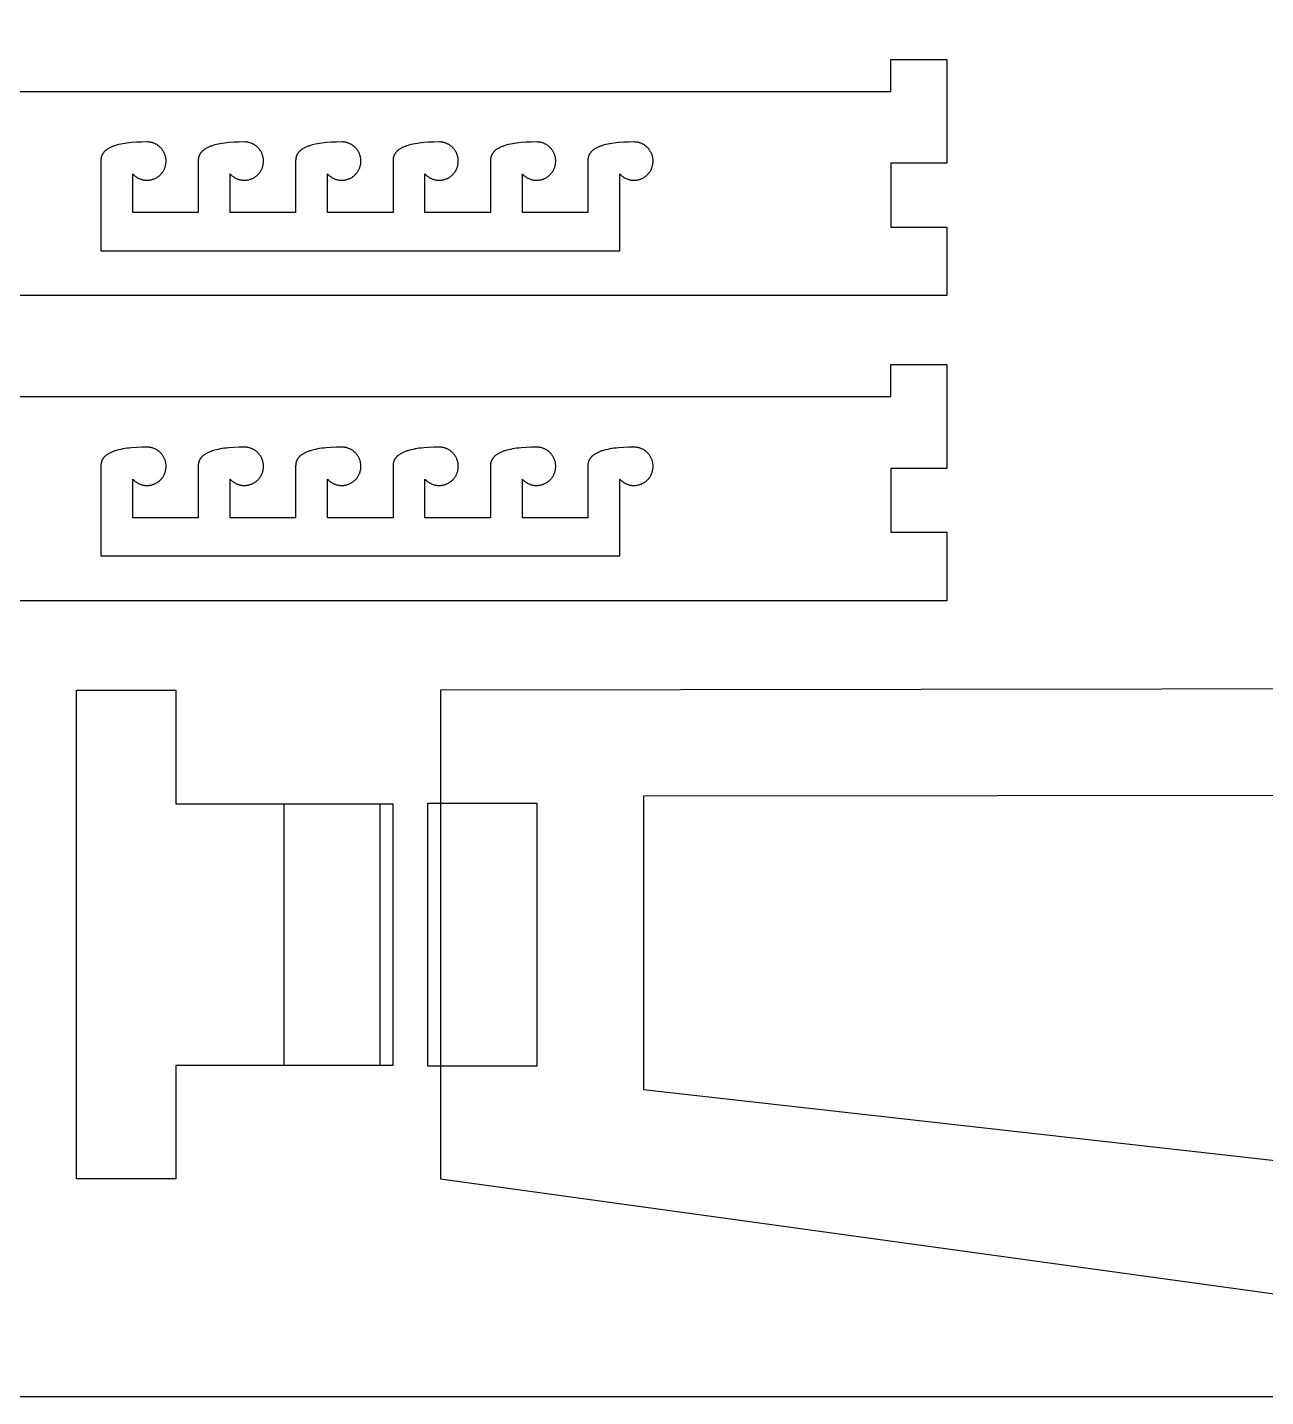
# Model space of a CAD drawing. Header units: millimetres. Extents: x 0 to 1560, y 0 to 1215.
# Drawn here: x 783.9 to 1172, y 0 to 429 of the extents above; entities that cross this region are included whole.
import ezdxf

# ---------------------------------------------------------------- set-up
doc = ezdxf.new("R2010")
doc.units = ezdxf.units.MM
doc.header["$MEASUREMENT"] = 0
for name, color, linetype, true_color in [('Bck', 18, 'Continuous', 0x000000), ('interiores', 3, 'Continuous', 0x0fff00), ('Rebaje 8mm', 1, 'Continuous', 0xff0000)]:
    doc.layers.add(name, color=color, linetype=linetype, true_color=true_color)

msp = doc.modelspace()

# ---------------------------------------------------------------- linework, layer by layer
at = {"layer": 'Bck'}
for points in [[(0, 0), (1404.761, 0), (1404.761, 1126.957), (0, 1126.957), (0, 0)], [(1072.002, 418.941), (1072.002, 386.441), (1054.502, 386.441), (1054.502, 366.441), (1072.002, 366.441), (1072.002, 344.941), (348.002, 344.941), (348.002, 366.441), (365.502, 366.441), (365.502, 386.441), (348.002, 386.441), (348.002, 418.941), (365.502, 418.941), (365.502, 408.941), (1054.502, 408.941), (1054.502, 418.941), (1072.002, 418.941)], [(1072.002, 323.314), (1072.002, 290.814), (1054.502, 290.814), (1054.502, 270.814), (1072.002, 270.814), (1072.002, 249.314), (348.002, 249.314), (348.002, 270.814), (365.502, 270.814), (365.502, 290.814), (348.002, 290.814), (348.002, 323.314), (365.502, 323.314), (365.502, 313.314), (1054.502, 313.314), (1054.502, 323.314), (1072.002, 323.314)], [(894.393, 103.763), (830.393, 103.763), (830.393, 68.222), (799.258, 68.222), (799.258, 221.303), (830.393, 221.303), (830.393, 185.763), (894.393, 185.763), (894.393, 103.763)], [(1365.525, 5.908), (1365.258, 221.908), (913.393, 221.303), (913.393, 68.222), (1365.525, 5.908)]]:
    msp.add_lwpolyline(points, dxfattribs=at)
at = {"layer": 'interiores'}
for points in [[(821.48, 393.092), (819.718, 393.069), (818.07, 393.002), (816.535, 392.888), (815.81, 392.815), (815.114, 392.73), (814.446, 392.634), (813.807, 392.526), (813.196, 392.408), (812.613, 392.277), (812.059, 392.136), (811.533, 391.983), (811.281, 391.903), (811.036, 391.819), (810.798, 391.733), (810.567, 391.644), (810.343, 391.552), (810.126, 391.457), (809.917, 391.359), (809.714, 391.259), (809.519, 391.156), (809.331, 391.05), (809.149, 390.941), (808.975, 390.829), (808.808, 390.715), (808.648, 390.597), (808.496, 390.477), (808.422, 390.416), (808.35, 390.354), (808.28, 390.291), (808.211, 390.228), (808.145, 390.164), (808.08, 390.099), (808.017, 390.034), (807.956, 389.968), (807.896, 389.901), (807.838, 389.833), (807.782, 389.765), (807.728, 389.696), (807.676, 389.627), (807.625, 389.556), (807.576, 389.485), (807.529, 389.413), (807.484, 389.341), (807.441, 389.268), (807.399, 389.194), (807.359, 389.119), (807.321, 389.044), (807.284, 388.968), (807.25, 388.891), (807.217, 388.814), (807.186, 388.736), (807.156, 388.657), (807.129, 388.577), (807.103, 388.497), (807.079, 388.416), (807.057, 388.334), (807.036, 388.252), (807.018, 388.169), (807.001, 388.085), (806.986, 388), (806.973, 387.915), (806.961, 387.829), (806.951, 387.743), (806.943, 387.655), (806.937, 387.567), (806.933, 387.479), (806.93, 387.389), (806.929, 387.299)], [(816.929, 383.067), (817.071, 382.915), (817.219, 382.768), (817.372, 382.626), (817.529, 382.49), (817.692, 382.359), (817.858, 382.234), (818.029, 382.115), (818.204, 382.001), (818.383, 381.894), (818.565, 381.793), (818.751, 381.699), (818.94, 381.611), (819.132, 381.529), (819.326, 381.455), (819.523, 381.387), (819.723, 381.326), (819.924, 381.272), (820.127, 381.225), (820.331, 381.185), (820.537, 381.152), (820.744, 381.127), (820.952, 381.108), (821.16, 381.097), (821.368, 381.093), (821.576, 381.096), (821.785, 381.107), (821.992, 381.124), (822.199, 381.149), (822.405, 381.181), (822.61, 381.221), (822.813, 381.267), (823.014, 381.32), (823.214, 381.381), (823.411, 381.448), (823.606, 381.522), (823.798, 381.603), (823.987, 381.69), (824.173, 381.784), (824.356, 381.884), (824.535, 381.991), (824.711, 382.103), (824.882, 382.222), (825.049, 382.347), (825.211, 382.477), (825.369, 382.613), (825.523, 382.754), (825.671, 382.901), (825.814, 383.052), (825.951, 383.209), (826.084, 383.37), (826.21, 383.536), (826.331, 383.706), (826.445, 383.88), (826.554, 384.058), (826.656, 384.239), (826.752, 384.424), (826.841, 384.613), (826.924, 384.804), (827, 384.998), (827.07, 385.194), (827.132, 385.393), (827.188, 385.594), (827.236, 385.797), (827.278, 386.001), (827.312, 386.206), (827.339, 386.413), (827.36, 386.62), (827.372, 386.828), (827.378, 387.037), (827.376, 387.245), (827.367, 387.453), (827.351, 387.661), (827.328, 387.868), (827.297, 388.074), (827.26, 388.279), (827.215, 388.483), (827.163, 388.685), (827.104, 388.885), (827.039, 389.083), (826.966, 389.278), (826.887, 389.471), (826.801, 389.661), (826.709, 389.847), (826.61, 390.031), (826.504, 390.211), (826.393, 390.387), (826.276, 390.559), (826.152, 390.727), (826.023, 390.891), (825.889, 391.05), (825.748, 391.204), (825.603, 391.353), (825.452, 391.497), (825.297, 391.636), (825.137, 391.77), (824.972, 391.897), (824.803, 392.019), (824.63, 392.135), (824.453, 392.245), (824.272, 392.349), (824.088, 392.446), (823.9, 392.537), (823.71, 392.621), (823.516, 392.699), (823.32, 392.77), (823.122, 392.834), (822.922, 392.891), (822.719, 392.941), (822.515, 392.984), (822.31, 393.02), (822.104, 393.049), (821.896, 393.07), (821.689, 393.085), (821.48, 393.092)], [(852.004, 393.092), (850.242, 393.069), (848.594, 393.002), (847.059, 392.888), (846.334, 392.815), (845.638, 392.73), (844.97, 392.634), (844.331, 392.526), (843.72, 392.408), (843.137, 392.277), (842.583, 392.136), (842.057, 391.983), (841.805, 391.903), (841.56, 391.819), (841.322, 391.733), (841.091, 391.644), (840.867, 391.552), (840.65, 391.457), (840.441, 391.359), (840.238, 391.259), (840.043, 391.156), (839.854, 391.05), (839.673, 390.941), (839.499, 390.829), (839.332, 390.715), (839.172, 390.597), (839.02, 390.477), (838.946, 390.416), (838.874, 390.354), (838.804, 390.291), (838.735, 390.228), (838.669, 390.164), (838.604, 390.099), (838.541, 390.034), (838.48, 389.968), (838.42, 389.901), (838.362, 389.833), (838.306, 389.765), (838.252, 389.696), (838.2, 389.627), (838.149, 389.556), (838.1, 389.485), (838.053, 389.413), (838.008, 389.341), (837.964, 389.268), (837.923, 389.194), (837.883, 389.119), (837.844, 389.044), (837.808, 388.968), (837.773, 388.891), (837.741, 388.814), (837.709, 388.736), (837.68, 388.657), (837.653, 388.577), (837.627, 388.497), (837.603, 388.416), (837.581, 388.334), (837.56, 388.252), (837.542, 388.169), (837.525, 388.085), (837.51, 388), (837.496, 387.915), (837.485, 387.829), (837.475, 387.743), (837.467, 387.655), (837.461, 387.567), (837.456, 387.479), (837.454, 387.389), (837.453, 387.299)], [(847.453, 383.067), (847.595, 382.915), (847.743, 382.768), (847.896, 382.626), (848.053, 382.49), (848.215, 382.359), (848.382, 382.234), (848.553, 382.115), (848.728, 382.001), (848.907, 381.894), (849.089, 381.793), (849.275, 381.699), (849.464, 381.611), (849.655, 381.529), (849.85, 381.455), (850.047, 381.387), (850.246, 381.326), (850.448, 381.272), (850.651, 381.225), (850.855, 381.185), (851.061, 381.152), (851.268, 381.127), (851.475, 381.108), (851.684, 381.097), (851.892, 381.093), (852.1, 381.096), (852.308, 381.107), (852.516, 381.124), (852.723, 381.149), (852.929, 381.181), (853.134, 381.221), (853.337, 381.267), (853.538, 381.32), (853.738, 381.381), (853.935, 381.448), (854.13, 381.522), (854.322, 381.603), (854.511, 381.69), (854.697, 381.784), (854.88, 381.884), (855.059, 381.991), (855.234, 382.103), (855.406, 382.222), (855.573, 382.347), (855.735, 382.477), (855.893, 382.613), (856.046, 382.754), (856.195, 382.901), (856.338, 383.052), (856.475, 383.209), (856.607, 383.37), (856.734, 383.536), (856.854, 383.706), (856.969, 383.88), (857.078, 384.058), (857.18, 384.239), (857.276, 384.424), (857.365, 384.613), (857.448, 384.804), (857.524, 384.998), (857.594, 385.194), (857.656, 385.393), (857.712, 385.594), (857.76, 385.797), (857.802, 386.001), (857.836, 386.206), (857.863, 386.413), (857.883, 386.62), (857.896, 386.828), (857.902, 387.037), (857.9, 387.245), (857.891, 387.453), (857.875, 387.661), (857.852, 387.868), (857.821, 388.074), (857.783, 388.279), (857.739, 388.483), (857.687, 388.685), (857.628, 388.885), (857.562, 389.083), (857.49, 389.278), (857.411, 389.471), (857.325, 389.661), (857.232, 389.847), (857.133, 390.031), (857.028, 390.211), (856.917, 390.387), (856.799, 390.559), (856.676, 390.727), (856.547, 390.891), (856.412, 391.05), (856.272, 391.204), (856.127, 391.353), (855.976, 391.497), (855.821, 391.636), (855.661, 391.77), (855.496, 391.897), (855.327, 392.019), (855.154, 392.135), (854.977, 392.245), (854.796, 392.349), (854.612, 392.446), (854.424, 392.537), (854.234, 392.621), (854.04, 392.699), (853.844, 392.77), (853.646, 392.834), (853.445, 392.891), (853.243, 392.941), (853.039, 392.984), (852.834, 393.02), (852.628, 393.049), (852.42, 393.07), (852.212, 393.085), (852.004, 393.092)], [(882.528, 393.092), (880.766, 393.069), (879.117, 393.002), (877.583, 392.888), (876.858, 392.815), (876.162, 392.73), (875.494, 392.634), (874.854, 392.526), (874.243, 392.408), (873.661, 392.277), (873.107, 392.136), (872.581, 391.983), (872.329, 391.903), (872.083, 391.819), (871.845, 391.733), (871.614, 391.644), (871.391, 391.552), (871.174, 391.457), (870.964, 391.359), (870.762, 391.259), (870.566, 391.156), (870.378, 391.05), (870.197, 390.941), (870.023, 390.829), (869.856, 390.715), (869.696, 390.597), (869.543, 390.477), (869.47, 390.416), (869.398, 390.354), (869.328, 390.291), (869.259, 390.228), (869.193, 390.164), (869.128, 390.099), (869.065, 390.034), (869.003, 389.968), (868.944, 389.901), (868.886, 389.833), (868.83, 389.765), (868.776, 389.696), (868.724, 389.627), (868.673, 389.556), (868.624, 389.485), (868.577, 389.413), (868.532, 389.341), (868.488, 389.268), (868.446, 389.194), (868.407, 389.119), (868.368, 389.044), (868.332, 388.968), (868.297, 388.891), (868.264, 388.814), (868.233, 388.736), (868.204, 388.657), (868.176, 388.577), (868.151, 388.497), (868.127, 388.416), (868.105, 388.334), (868.084, 388.252), (868.065, 388.169), (868.049, 388.085), (868.033, 388), (868.02, 387.915), (868.009, 387.829), (867.999, 387.743), (867.991, 387.655), (867.985, 387.567), (867.98, 387.479), (867.978, 387.389), (867.977, 387.299)], [(877.977, 383.067), (878.119, 382.915), (878.267, 382.768), (878.42, 382.626), (878.577, 382.49), (878.739, 382.359), (878.906, 382.234), (879.077, 382.115), (879.252, 382.001), (879.43, 381.894), (879.613, 381.793), (879.799, 381.699), (879.987, 381.611), (880.179, 381.529), (880.374, 381.455), (880.571, 381.387), (880.77, 381.326), (880.971, 381.272), (881.175, 381.225), (881.379, 381.185), (881.585, 381.152), (881.792, 381.127), (881.999, 381.108), (882.207, 381.097), (882.416, 381.093), (882.624, 381.096), (882.832, 381.107), (883.04, 381.124), (883.247, 381.149), (883.453, 381.181), (883.657, 381.221), (883.861, 381.267), (884.062, 381.32), (884.262, 381.381), (884.459, 381.448), (884.654, 381.522), (884.846, 381.603), (885.035, 381.69), (885.221, 381.784), (885.404, 381.884), (885.583, 381.991), (885.758, 382.103), (885.929, 382.222), (886.096, 382.347), (886.259, 382.477), (886.417, 382.613), (886.57, 382.754), (886.718, 382.901), (886.861, 383.052), (886.999, 383.209), (887.131, 383.37), (887.258, 383.536), (887.378, 383.706), (887.493, 383.88), (887.601, 384.058), (887.704, 384.239), (887.8, 384.424), (887.889, 384.613), (887.972, 384.804), (888.048, 384.998), (888.117, 385.194), (888.18, 385.393), (888.236, 385.594), (888.284, 385.797), (888.326, 386.001), (888.36, 386.206), (888.387, 386.413), (888.407, 386.62), (888.42, 386.828), (888.426, 387.037), (888.424, 387.245), (888.415, 387.453), (888.399, 387.661), (888.375, 387.868), (888.345, 388.074), (888.307, 388.279), (888.263, 388.483), (888.211, 388.685), (888.152, 388.885), (888.086, 389.083), (888.014, 389.278), (887.935, 389.471), (887.849, 389.661), (887.756, 389.847), (887.657, 390.031), (887.552, 390.211), (887.441, 390.387), (887.323, 390.559), (887.2, 390.727), (887.071, 390.891), (886.936, 391.05), (886.796, 391.204), (886.651, 391.353), (886.5, 391.497), (886.345, 391.636), (886.185, 391.77), (886.02, 391.897), (885.851, 392.019), (885.678, 392.135), (885.501, 392.245), (885.32, 392.349), (885.136, 392.446), (884.948, 392.537), (884.757, 392.621), (884.564, 392.699), (884.368, 392.77), (884.17, 392.834), (883.969, 392.891), (883.767, 392.941), (883.563, 392.984), (883.358, 393.02), (883.151, 393.049), (882.944, 393.07), (882.736, 393.085), (882.528, 393.092)], [(913.052, 393.092), (911.29, 393.069), (909.641, 393.002), (908.107, 392.888), (907.382, 392.815), (906.686, 392.73), (906.018, 392.634), (905.378, 392.526), (904.767, 392.408), (904.185, 392.277), (903.63, 392.136), (903.105, 391.983), (902.852, 391.903), (902.607, 391.819), (902.369, 391.733), (902.138, 391.644), (901.914, 391.552), (901.698, 391.457), (901.488, 391.359), (901.286, 391.259), (901.09, 391.156), (900.902, 391.05), (900.721, 390.941), (900.547, 390.829), (900.38, 390.715), (900.22, 390.597), (900.067, 390.477), (899.993, 390.416), (899.922, 390.354), (899.851, 390.291), (899.783, 390.228), (899.716, 390.164), (899.652, 390.099), (899.588, 390.034), (899.527, 389.968), (899.468, 389.901), (899.41, 389.833), (899.354, 389.765), (899.3, 389.696), (899.247, 389.627), (899.197, 389.556), (899.148, 389.485), (899.101, 389.413), (899.056, 389.341), (899.012, 389.268), (898.97, 389.194), (898.93, 389.119), (898.892, 389.044), (898.856, 388.968), (898.821, 388.891), (898.788, 388.814), (898.757, 388.736), (898.728, 388.657), (898.7, 388.577), (898.675, 388.497), (898.651, 388.416), (898.628, 388.334), (898.608, 388.252), (898.589, 388.169), (898.572, 388.085), (898.557, 388), (898.544, 387.915), (898.532, 387.829), (898.523, 387.743), (898.515, 387.655), (898.508, 387.567), (898.504, 387.479), (898.501, 387.389), (898.5, 387.299)], [(908.5, 383.067), (908.643, 382.915), (908.791, 382.768), (908.943, 382.626), (909.101, 382.49), (909.263, 382.359), (909.43, 382.234), (909.601, 382.115), (909.775, 382.001), (909.954, 381.894), (910.137, 381.793), (910.322, 381.699), (910.511, 381.611), (910.703, 381.529), (910.898, 381.455), (911.095, 381.387), (911.294, 381.326), (911.495, 381.272), (911.698, 381.225), (911.903, 381.185), (912.109, 381.152), (912.316, 381.127), (912.523, 381.108), (912.731, 381.097), (912.94, 381.093), (913.148, 381.096), (913.356, 381.107), (913.564, 381.124), (913.771, 381.149), (913.977, 381.181), (914.181, 381.221), (914.384, 381.267), (914.586, 381.32), (914.785, 381.381), (914.983, 381.448), (915.178, 381.522), (915.37, 381.603), (915.559, 381.69), (915.745, 381.784), (915.928, 381.884), (916.107, 381.991), (916.282, 382.103), (916.453, 382.222), (916.62, 382.347), (916.783, 382.477), (916.941, 382.613), (917.094, 382.754), (917.242, 382.901), (917.385, 383.052), (917.523, 383.209), (917.655, 383.37), (917.781, 383.536), (917.902, 383.706), (918.017, 383.88), (918.125, 384.058), (918.228, 384.239), (918.324, 384.424), (918.413, 384.613), (918.496, 384.804), (918.572, 384.998), (918.641, 385.194), (918.704, 385.393), (918.759, 385.594), (918.808, 385.797), (918.849, 386.001), (918.884, 386.206), (918.911, 386.413), (918.931, 386.62), (918.944, 386.828), (918.949, 387.037), (918.948, 387.245), (918.939, 387.453), (918.923, 387.661), (918.899, 387.868), (918.869, 388.074), (918.831, 388.279), (918.786, 388.483), (918.735, 388.685), (918.676, 388.885), (918.61, 389.083), (918.538, 389.278), (918.458, 389.471), (918.372, 389.661), (918.28, 389.847), (918.181, 390.031), (918.076, 390.211), (917.965, 390.387), (917.847, 390.559), (917.724, 390.727), (917.595, 390.891), (917.46, 391.05), (917.32, 391.204), (917.174, 391.353), (917.024, 391.497), (916.869, 391.636), (916.708, 391.77), (916.544, 391.897), (916.375, 392.019), (916.202, 392.135), (916.024, 392.245), (915.844, 392.349), (915.659, 392.446), (915.472, 392.537), (915.281, 392.621), (915.088, 392.699), (914.892, 392.77), (914.694, 392.834), (914.493, 392.891), (914.291, 392.941), (914.087, 392.984), (913.882, 393.02), (913.675, 393.049), (913.468, 393.07), (913.26, 393.085), (913.052, 393.092)], [(943.576, 393.092), (941.814, 393.069), (940.165, 393.002), (938.63, 392.888), (937.906, 392.815), (937.209, 392.73), (936.542, 392.634), (935.902, 392.526), (935.291, 392.408), (934.708, 392.277), (934.154, 392.136), (933.628, 391.983), (933.376, 391.903), (933.131, 391.819), (932.893, 391.733), (932.662, 391.644), (932.438, 391.552), (932.222, 391.457), (932.012, 391.359), (931.81, 391.259), (931.614, 391.156), (931.426, 391.05), (931.245, 390.941), (931.071, 390.829), (930.904, 390.715), (930.744, 390.597), (930.591, 390.477), (930.517, 390.416), (930.445, 390.354), (930.375, 390.291), (930.307, 390.228), (930.24, 390.164), (930.175, 390.099), (930.112, 390.034), (930.051, 389.968), (929.992, 389.901), (929.934, 389.833), (929.878, 389.765), (929.824, 389.696), (929.771, 389.627), (929.721, 389.556), (929.672, 389.485), (929.625, 389.413), (929.579, 389.341), (929.536, 389.268), (929.494, 389.194), (929.454, 389.119), (929.416, 389.044), (929.38, 388.968), (929.345, 388.891), (929.312, 388.814), (929.281, 388.736), (929.252, 388.657), (929.224, 388.577), (929.198, 388.497), (929.174, 388.416), (929.152, 388.334), (929.132, 388.252), (929.113, 388.169), (929.096, 388.085), (929.081, 388), (929.068, 387.915), (929.056, 387.829), (929.047, 387.743), (929.039, 387.655), (929.032, 387.567), (929.028, 387.479), (929.025, 387.389), (929.024, 387.299)], [(939.024, 383.067), (939.167, 382.915), (939.314, 382.768), (939.467, 382.626), (939.625, 382.49), (939.787, 382.359), (939.954, 382.234), (940.124, 382.115), (940.299, 382.001), (940.478, 381.894), (940.66, 381.793), (940.846, 381.699), (941.035, 381.611), (941.227, 381.529), (941.422, 381.455), (941.619, 381.387), (941.818, 381.326), (942.019, 381.272), (942.222, 381.225), (942.427, 381.185), (942.633, 381.152), (942.839, 381.127), (943.047, 381.108), (943.255, 381.097), (943.463, 381.093), (943.672, 381.096), (943.88, 381.107), (944.088, 381.124), (944.295, 381.149), (944.5, 381.181), (944.705, 381.221), (944.908, 381.267), (945.11, 381.32), (945.309, 381.381), (945.507, 381.448), (945.701, 381.522), (945.893, 381.603), (946.083, 381.69), (946.269, 381.784), (946.451, 381.884), (946.631, 381.991), (946.806, 382.103), (946.977, 382.222), (947.144, 382.347), (947.307, 382.477), (947.465, 382.613), (947.618, 382.754), (947.766, 382.901), (947.909, 383.052), (948.047, 383.209), (948.179, 383.37), (948.305, 383.536), (948.426, 383.706), (948.541, 383.88), (948.649, 384.058), (948.751, 384.239), (948.847, 384.424), (948.937, 384.613), (949.02, 384.804), (949.096, 384.998), (949.165, 385.194), (949.228, 385.393), (949.283, 385.594), (949.332, 385.797), (949.373, 386.001), (949.408, 386.206), (949.435, 386.413), (949.455, 386.62), (949.468, 386.828), (949.473, 387.037), (949.472, 387.245), (949.463, 387.453), (949.446, 387.661), (949.423, 387.868), (949.393, 388.074), (949.355, 388.279), (949.31, 388.483), (949.258, 388.685), (949.2, 388.885), (949.134, 389.083), (949.061, 389.278), (948.982, 389.471), (948.896, 389.661), (948.804, 389.847), (948.705, 390.031), (948.6, 390.211), (948.488, 390.387), (948.371, 390.559), (948.248, 390.727), (948.119, 390.891), (947.984, 391.05), (947.844, 391.204), (947.698, 391.353), (947.548, 391.497), (947.392, 391.636), (947.232, 391.77), (947.068, 391.897), (946.899, 392.019), (946.725, 392.135), (946.548, 392.245), (946.368, 392.349), (946.183, 392.446), (945.996, 392.537), (945.805, 392.621), (945.612, 392.699), (945.416, 392.77), (945.217, 392.834), (945.017, 392.891), (944.815, 392.941), (944.611, 392.984), (944.405, 393.02), (944.199, 393.049), (943.992, 393.07), (943.784, 393.085), (943.576, 393.092)], [(974.099, 393.092), (972.337, 393.069), (970.689, 393.002), (969.154, 392.888), (968.43, 392.815), (967.733, 392.73), (967.065, 392.634), (966.426, 392.526), (965.815, 392.408), (965.232, 392.277), (964.678, 392.136), (964.152, 391.983), (963.9, 391.903), (963.655, 391.819), (963.417, 391.733), (963.186, 391.644), (962.962, 391.552), (962.745, 391.457), (962.536, 391.359), (962.333, 391.259), (962.138, 391.156), (961.95, 391.05), (961.768, 390.941), (961.594, 390.829), (961.427, 390.715), (961.268, 390.597), (961.115, 390.477), (961.041, 390.416), (960.969, 390.354), (960.899, 390.291), (960.831, 390.228), (960.764, 390.164), (960.699, 390.099), (960.636, 390.034), (960.575, 389.968), (960.515, 389.901), (960.458, 389.833), (960.402, 389.765), (960.347, 389.696), (960.295, 389.627), (960.244, 389.556), (960.196, 389.485), (960.149, 389.413), (960.103, 389.341), (960.06, 389.268), (960.018, 389.194), (959.978, 389.119), (959.94, 389.044), (959.903, 388.968), (959.869, 388.891), (959.836, 388.814), (959.805, 388.736), (959.776, 388.657), (959.748, 388.577), (959.722, 388.497), (959.698, 388.416), (959.676, 388.334), (959.656, 388.252), (959.637, 388.169), (959.62, 388.085), (959.605, 388), (959.592, 387.915), (959.58, 387.829), (959.57, 387.743), (959.562, 387.655), (959.556, 387.567), (959.552, 387.479), (959.549, 387.389), (959.548, 387.299)], [(969.548, 383.067), (969.691, 382.915), (969.838, 382.768), (969.991, 382.626), (970.149, 382.49), (970.311, 382.359), (970.477, 382.234), (970.648, 382.115), (970.823, 382.001), (971.002, 381.894), (971.184, 381.793), (971.37, 381.699), (971.559, 381.611), (971.751, 381.529), (971.945, 381.455), (972.142, 381.387), (972.342, 381.326), (972.543, 381.272), (972.746, 381.225), (972.951, 381.185), (973.156, 381.152), (973.363, 381.127), (973.571, 381.108), (973.779, 381.097), (973.987, 381.093), (974.196, 381.096), (974.404, 381.107), (974.611, 381.124), (974.818, 381.149), (975.024, 381.181), (975.229, 381.221), (975.432, 381.267), (975.634, 381.32), (975.833, 381.381), (976.03, 381.448), (976.225, 381.522), (976.417, 381.603), (976.607, 381.69), (976.793, 381.784), (976.975, 381.884), (977.154, 381.991), (977.33, 382.103), (977.501, 382.222), (977.668, 382.347), (977.831, 382.477), (977.989, 382.613), (978.142, 382.754), (978.29, 382.901), (978.433, 383.052), (978.571, 383.209), (978.703, 383.37), (978.829, 383.536), (978.95, 383.706), (979.064, 383.88), (979.173, 384.058), (979.275, 384.239), (979.371, 384.424), (979.461, 384.613), (979.543, 384.804), (979.62, 384.998), (979.689, 385.194), (979.751, 385.393), (979.807, 385.594), (979.856, 385.797), (979.897, 386.001), (979.931, 386.206), (979.959, 386.413), (979.979, 386.62), (979.991, 386.828), (979.997, 387.037), (979.995, 387.245), (979.986, 387.453), (979.97, 387.661), (979.947, 387.868), (979.916, 388.074), (979.879, 388.279), (979.834, 388.483), (979.782, 388.685), (979.723, 388.885), (979.658, 389.083), (979.585, 389.278), (979.506, 389.471), (979.42, 389.661), (979.328, 389.847), (979.229, 390.031), (979.124, 390.211), (979.012, 390.387), (978.895, 390.559), (978.771, 390.727), (978.642, 390.891), (978.508, 391.05), (978.368, 391.204), (978.222, 391.353), (978.072, 391.497), (977.916, 391.636), (977.756, 391.77), (977.591, 391.897), (977.422, 392.019), (977.249, 392.135), (977.072, 392.245), (976.891, 392.349), (976.707, 392.446), (976.52, 392.537), (976.329, 392.621), (976.136, 392.699), (975.94, 392.77), (975.741, 392.834), (975.541, 392.891), (975.338, 392.941), (975.135, 392.984), (974.929, 393.02), (974.723, 393.049), (974.516, 393.07), (974.308, 393.085), (974.099, 393.092)], [(806.929, 387.299), (806.929, 378.163)], [(837.453, 387.299), (837.453, 378.163)], [(867.977, 387.299), (867.977, 378.163)], [(898.5, 387.299), (898.5, 378.163)], [(929.024, 387.299), (929.024, 378.163)], [(959.548, 387.299), (959.548, 378.163)], [(816.929, 371.003), (816.929, 383.067)], [(847.453, 371.003), (847.453, 383.067)], [(877.977, 371.003), (877.977, 383.067)], [(908.5, 371.003), (908.5, 383.067)], [(939.024, 371.003), (939.024, 383.067)], [(959.548, 359.003), (969.548, 359.003), (969.548, 383.067)], [(806.929, 378.163), (806.929, 371.003)], [(837.453, 378.163), (837.453, 371.003)], [(867.977, 378.163), (867.977, 371.003)], [(898.5, 378.163), (898.5, 371.003)], [(929.024, 378.163), (929.024, 371.003)], [(959.548, 378.163), (959.548, 371.003)], [(806.929, 371.003), (806.929, 359.003), (959.548, 359.003)], [(837.453, 371.003), (816.929, 371.003)], [(867.977, 371.003), (847.453, 371.003)], [(898.5, 371.003), (877.977, 371.003)], [(929.024, 371.003), (908.5, 371.003)], [(959.548, 371.003), (939.024, 371.003)], [(821.48, 297.465), (819.718, 297.442), (818.07, 297.374), (816.535, 297.261), (815.81, 297.188), (815.114, 297.103), (814.446, 297.007), (813.807, 296.899), (813.196, 296.78), (812.613, 296.65), (812.059, 296.509), (811.533, 296.356), (811.281, 296.276), (811.036, 296.192), (810.798, 296.106), (810.567, 296.017), (810.343, 295.925), (810.126, 295.83), (809.917, 295.732), (809.714, 295.632), (809.519, 295.529), (809.331, 295.423), (809.149, 295.314), (808.975, 295.202), (808.808, 295.088), (808.648, 294.97), (808.496, 294.85), (808.422, 294.789), (808.35, 294.727), (808.28, 294.664), (808.211, 294.601), (808.145, 294.537), (808.08, 294.472), (808.017, 294.407), (807.956, 294.341), (807.896, 294.274), (807.838, 294.206), (807.782, 294.138), (807.728, 294.069), (807.676, 294), (807.625, 293.929), (807.576, 293.858), (807.529, 293.786), (807.484, 293.714), (807.441, 293.641), (807.399, 293.567), (807.359, 293.492), (807.321, 293.417), (807.284, 293.341), (807.25, 293.264), (807.217, 293.187), (807.186, 293.109), (807.156, 293.03), (807.129, 292.95), (807.103, 292.87), (807.079, 292.789), (807.057, 292.707), (807.036, 292.625), (807.018, 292.542), (807.001, 292.458), (806.986, 292.373), (806.973, 292.288), (806.961, 292.202), (806.951, 292.116), (806.943, 292.028), (806.937, 291.94), (806.933, 291.852), (806.93, 291.762), (806.929, 291.672)], [(816.929, 287.44), (817.071, 287.288), (817.219, 287.141), (817.372, 286.999), (817.529, 286.863), (817.692, 286.732), (817.858, 286.607), (818.029, 286.488), (818.204, 286.374), (818.383, 286.267), (818.565, 286.166), (818.751, 286.072), (818.94, 285.984), (819.132, 285.902), (819.326, 285.828), (819.523, 285.76), (819.723, 285.699), (819.924, 285.645), (820.127, 285.598), (820.331, 285.558), (820.537, 285.525), (820.744, 285.499), (820.952, 285.481), (821.16, 285.47), (821.368, 285.466), (821.576, 285.469), (821.785, 285.48), (821.992, 285.497), (822.199, 285.522), (822.405, 285.554), (822.61, 285.594), (822.813, 285.64), (823.014, 285.693), (823.214, 285.754), (823.411, 285.821), (823.606, 285.895), (823.798, 285.976), (823.987, 286.063), (824.173, 286.157), (824.356, 286.257), (824.535, 286.364), (824.711, 286.476), (824.882, 286.595), (825.049, 286.72), (825.211, 286.85), (825.369, 286.986), (825.523, 287.127), (825.671, 287.274), (825.814, 287.425), (825.951, 287.582), (826.084, 287.743), (826.21, 287.909), (826.331, 288.079), (826.445, 288.253), (826.554, 288.431), (826.656, 288.612), (826.752, 288.797), (826.841, 288.985), (826.924, 289.177), (827, 289.371), (827.07, 289.567), (827.132, 289.766), (827.188, 289.967), (827.236, 290.17), (827.278, 290.374), (827.312, 290.579), (827.339, 290.786), (827.36, 290.993), (827.372, 291.201), (827.378, 291.41), (827.376, 291.618), (827.367, 291.826), (827.351, 292.034), (827.328, 292.241), (827.297, 292.447), (827.26, 292.652), (827.215, 292.856), (827.163, 293.058), (827.104, 293.258), (827.039, 293.456), (826.966, 293.651), (826.887, 293.844), (826.801, 294.034), (826.709, 294.22), (826.61, 294.404), (826.504, 294.584), (826.393, 294.76), (826.276, 294.932), (826.152, 295.1), (826.023, 295.264), (825.889, 295.423), (825.748, 295.577), (825.603, 295.726), (825.452, 295.87), (825.297, 296.009), (825.137, 296.143), (824.972, 296.27), (824.803, 296.392), (824.63, 296.508), (824.453, 296.618), (824.272, 296.722), (824.088, 296.819), (823.9, 296.91), (823.71, 296.994), (823.516, 297.072), (823.32, 297.143), (823.122, 297.207), (822.922, 297.264), (822.719, 297.314), (822.515, 297.357), (822.31, 297.393), (822.104, 297.422), (821.896, 297.443), (821.689, 297.458), (821.48, 297.465)], [(852.004, 297.465), (850.242, 297.442), (848.594, 297.374), (847.059, 297.261), (846.334, 297.188), (845.638, 297.103), (844.97, 297.007), (844.331, 296.899), (843.72, 296.78), (843.137, 296.65), (842.583, 296.509), (842.057, 296.356), (841.805, 296.276), (841.56, 296.192), (841.322, 296.106), (841.091, 296.017), (840.867, 295.925), (840.65, 295.83), (840.441, 295.732), (840.238, 295.632), (840.043, 295.529), (839.854, 295.423), (839.673, 295.314), (839.499, 295.202), (839.332, 295.088), (839.172, 294.97), (839.02, 294.85), (838.946, 294.789), (838.874, 294.727), (838.804, 294.664), (838.735, 294.601), (838.669, 294.537), (838.604, 294.472), (838.541, 294.407), (838.48, 294.341), (838.42, 294.274), (838.362, 294.206), (838.306, 294.138), (838.252, 294.069), (838.2, 294), (838.149, 293.929), (838.1, 293.858), (838.053, 293.786), (838.008, 293.714), (837.964, 293.641), (837.923, 293.567), (837.883, 293.492), (837.844, 293.417), (837.808, 293.341), (837.773, 293.264), (837.741, 293.187), (837.709, 293.109), (837.68, 293.03), (837.653, 292.95), (837.627, 292.87), (837.603, 292.789), (837.581, 292.707), (837.56, 292.625), (837.542, 292.542), (837.525, 292.458), (837.51, 292.373), (837.496, 292.288), (837.485, 292.202), (837.475, 292.116), (837.467, 292.028), (837.461, 291.94), (837.456, 291.852), (837.454, 291.762), (837.453, 291.672)], [(847.453, 287.44), (847.595, 287.288), (847.743, 287.141), (847.896, 286.999), (848.053, 286.863), (848.215, 286.732), (848.382, 286.607), (848.553, 286.488), (848.728, 286.374), (848.907, 286.267), (849.089, 286.166), (849.275, 286.072), (849.464, 285.984), (849.655, 285.902), (849.85, 285.828), (850.047, 285.76), (850.246, 285.699), (850.448, 285.645), (850.651, 285.598), (850.855, 285.558), (851.061, 285.525), (851.268, 285.499), (851.475, 285.481), (851.684, 285.47), (851.892, 285.466), (852.1, 285.469), (852.308, 285.48), (852.516, 285.497), (852.723, 285.522), (852.929, 285.554), (853.134, 285.594), (853.337, 285.64), (853.538, 285.693), (853.738, 285.754), (853.935, 285.821), (854.13, 285.895), (854.322, 285.976), (854.511, 286.063), (854.697, 286.157), (854.88, 286.257), (855.059, 286.364), (855.234, 286.476), (855.406, 286.595), (855.573, 286.72), (855.735, 286.85), (855.893, 286.986), (856.046, 287.127), (856.195, 287.274), (856.338, 287.425), (856.475, 287.582), (856.607, 287.743), (856.734, 287.909), (856.854, 288.079), (856.969, 288.253), (857.078, 288.431), (857.18, 288.612), (857.276, 288.797), (857.365, 288.985), (857.448, 289.177), (857.524, 289.371), (857.594, 289.567), (857.656, 289.766), (857.712, 289.967), (857.76, 290.17), (857.802, 290.374), (857.836, 290.579), (857.863, 290.786), (857.883, 290.993), (857.896, 291.201), (857.902, 291.41), (857.9, 291.618), (857.891, 291.826), (857.875, 292.034), (857.852, 292.241), (857.821, 292.447), (857.783, 292.652), (857.739, 292.856), (857.687, 293.058), (857.628, 293.258), (857.562, 293.456), (857.49, 293.651), (857.411, 293.844), (857.325, 294.034), (857.232, 294.22), (857.133, 294.404), (857.028, 294.584), (856.917, 294.76), (856.799, 294.932), (856.676, 295.1), (856.547, 295.264), (856.412, 295.423), (856.272, 295.577), (856.127, 295.726), (855.976, 295.87), (855.821, 296.009), (855.661, 296.143), (855.496, 296.27), (855.327, 296.392), (855.154, 296.508), (854.977, 296.618), (854.796, 296.722), (854.612, 296.819), (854.424, 296.91), (854.234, 296.994), (854.04, 297.072), (853.844, 297.143), (853.646, 297.207), (853.445, 297.264), (853.243, 297.314), (853.039, 297.357), (852.834, 297.393), (852.628, 297.422), (852.42, 297.443), (852.212, 297.458), (852.004, 297.465)], [(882.528, 297.465), (880.766, 297.442), (879.117, 297.374), (877.583, 297.261), (876.858, 297.188), (876.162, 297.103), (875.494, 297.007), (874.854, 296.899), (874.243, 296.78), (873.661, 296.65), (873.107, 296.509), (872.581, 296.356), (872.329, 296.276), (872.083, 296.192), (871.845, 296.106), (871.614, 296.017), (871.391, 295.925), (871.174, 295.83), (870.964, 295.732), (870.762, 295.632), (870.566, 295.529), (870.378, 295.423), (870.197, 295.314), (870.023, 295.202), (869.856, 295.088), (869.696, 294.97), (869.543, 294.85), (869.47, 294.789), (869.398, 294.727), (869.328, 294.664), (869.259, 294.601), (869.193, 294.537), (869.128, 294.472), (869.065, 294.407), (869.003, 294.341), (868.944, 294.274), (868.886, 294.206), (868.83, 294.138), (868.776, 294.069), (868.724, 294), (868.673, 293.929), (868.624, 293.858), (868.577, 293.786), (868.532, 293.714), (868.488, 293.641), (868.446, 293.567), (868.407, 293.492), (868.368, 293.417), (868.332, 293.341), (868.297, 293.264), (868.264, 293.187), (868.233, 293.109), (868.204, 293.03), (868.176, 292.95), (868.151, 292.87), (868.127, 292.789), (868.105, 292.707), (868.084, 292.625), (868.065, 292.542), (868.049, 292.458), (868.033, 292.373), (868.02, 292.288), (868.009, 292.202), (867.999, 292.116), (867.991, 292.028), (867.985, 291.94), (867.98, 291.852), (867.978, 291.762), (867.977, 291.672)], [(877.977, 287.44), (878.119, 287.288), (878.267, 287.141), (878.42, 286.999), (878.577, 286.863), (878.739, 286.732), (878.906, 286.607), (879.077, 286.488), (879.252, 286.374), (879.43, 286.267), (879.613, 286.166), (879.799, 286.072), (879.987, 285.984), (880.179, 285.902), (880.374, 285.828), (880.571, 285.76), (880.77, 285.699), (880.971, 285.645), (881.175, 285.598), (881.379, 285.558), (881.585, 285.525), (881.792, 285.499), (881.999, 285.481), (882.207, 285.47), (882.416, 285.466), (882.624, 285.469), (882.832, 285.48), (883.04, 285.497), (883.247, 285.522), (883.453, 285.554), (883.657, 285.594), (883.861, 285.64), (884.062, 285.693), (884.262, 285.754), (884.459, 285.821), (884.654, 285.895), (884.846, 285.976), (885.035, 286.063), (885.221, 286.157), (885.404, 286.257), (885.583, 286.364), (885.758, 286.476), (885.929, 286.595), (886.096, 286.72), (886.259, 286.85), (886.417, 286.986), (886.57, 287.127), (886.718, 287.274), (886.861, 287.425), (886.999, 287.582), (887.131, 287.743), (887.258, 287.909), (887.378, 288.079), (887.493, 288.253), (887.601, 288.431), (887.704, 288.612), (887.8, 288.797), (887.889, 288.985), (887.972, 289.177), (888.048, 289.371), (888.117, 289.567), (888.18, 289.766), (888.236, 289.967), (888.284, 290.17), (888.326, 290.374), (888.36, 290.579), (888.387, 290.786), (888.407, 290.993), (888.42, 291.201), (888.426, 291.41), (888.424, 291.618), (888.415, 291.826), (888.399, 292.034), (888.375, 292.241), (888.345, 292.447), (888.307, 292.652), (888.263, 292.856), (888.211, 293.058), (888.152, 293.258), (888.086, 293.456), (888.014, 293.651), (887.935, 293.844), (887.849, 294.034), (887.756, 294.22), (887.657, 294.404), (887.552, 294.584), (887.441, 294.76), (887.323, 294.932), (887.2, 295.1), (887.071, 295.264), (886.936, 295.423), (886.796, 295.577), (886.651, 295.726), (886.5, 295.87), (886.345, 296.009), (886.185, 296.143), (886.02, 296.27), (885.851, 296.392), (885.678, 296.508), (885.501, 296.618), (885.32, 296.722), (885.136, 296.819), (884.948, 296.91), (884.757, 296.994), (884.564, 297.072), (884.368, 297.143), (884.17, 297.207), (883.969, 297.264), (883.767, 297.314), (883.563, 297.357), (883.358, 297.393), (883.151, 297.422), (882.944, 297.443), (882.736, 297.458), (882.528, 297.465)], [(913.052, 297.465), (911.29, 297.442), (909.641, 297.374), (908.107, 297.261), (907.382, 297.188), (906.686, 297.103), (906.018, 297.007), (905.378, 296.899), (904.767, 296.78), (904.185, 296.65), (903.63, 296.509), (903.105, 296.356), (902.852, 296.276), (902.607, 296.192), (902.369, 296.106), (902.138, 296.017), (901.914, 295.925), (901.698, 295.83), (901.488, 295.732), (901.286, 295.632), (901.09, 295.529), (900.902, 295.423), (900.721, 295.314), (900.547, 295.202), (900.38, 295.088), (900.22, 294.97), (900.067, 294.85), (899.993, 294.789), (899.922, 294.727), (899.851, 294.664), (899.783, 294.601), (899.716, 294.537), (899.652, 294.472), (899.588, 294.407), (899.527, 294.341), (899.468, 294.274), (899.41, 294.206), (899.354, 294.138), (899.3, 294.069), (899.247, 294), (899.197, 293.929), (899.148, 293.858), (899.101, 293.786), (899.056, 293.714), (899.012, 293.641), (898.97, 293.567), (898.93, 293.492), (898.892, 293.417), (898.856, 293.341), (898.821, 293.264), (898.788, 293.187), (898.757, 293.109), (898.728, 293.03), (898.7, 292.95), (898.675, 292.87), (898.651, 292.789), (898.628, 292.707), (898.608, 292.625), (898.589, 292.542), (898.572, 292.458), (898.557, 292.373), (898.544, 292.288), (898.532, 292.202), (898.523, 292.116), (898.515, 292.028), (898.508, 291.94), (898.504, 291.852), (898.501, 291.762), (898.5, 291.672)], [(908.5, 287.44), (908.643, 287.288), (908.791, 287.141), (908.943, 286.999), (909.101, 286.863), (909.263, 286.732), (909.43, 286.607), (909.601, 286.488), (909.775, 286.374), (909.954, 286.267), (910.137, 286.166), (910.322, 286.072), (910.511, 285.984), (910.703, 285.902), (910.898, 285.828), (911.095, 285.76), (911.294, 285.699), (911.495, 285.645), (911.698, 285.598), (911.903, 285.558), (912.109, 285.525), (912.316, 285.499), (912.523, 285.481), (912.731, 285.47), (912.94, 285.466), (913.148, 285.469), (913.356, 285.48), (913.564, 285.497), (913.771, 285.522), (913.977, 285.554), (914.181, 285.594), (914.384, 285.64), (914.586, 285.693), (914.785, 285.754), (914.983, 285.821), (915.178, 285.895), (915.37, 285.976), (915.559, 286.063), (915.745, 286.157), (915.928, 286.257), (916.107, 286.364), (916.282, 286.476), (916.453, 286.595), (916.62, 286.72), (916.783, 286.85), (916.941, 286.986), (917.094, 287.127), (917.242, 287.274), (917.385, 287.425), (917.523, 287.582), (917.655, 287.743), (917.781, 287.909), (917.902, 288.079), (918.017, 288.253), (918.125, 288.431), (918.228, 288.612), (918.324, 288.797), (918.413, 288.985), (918.496, 289.177), (918.572, 289.371), (918.641, 289.567), (918.704, 289.766), (918.759, 289.967), (918.808, 290.17), (918.849, 290.374), (918.884, 290.579), (918.911, 290.786), (918.931, 290.993), (918.944, 291.201), (918.949, 291.41), (918.948, 291.618), (918.939, 291.826), (918.923, 292.034), (918.899, 292.241), (918.869, 292.447), (918.831, 292.652), (918.786, 292.856), (918.735, 293.058), (918.676, 293.258), (918.61, 293.456), (918.538, 293.651), (918.458, 293.844), (918.372, 294.034), (918.28, 294.22), (918.181, 294.404), (918.076, 294.584), (917.965, 294.76), (917.847, 294.932), (917.724, 295.1), (917.595, 295.264), (917.46, 295.423), (917.32, 295.577), (917.174, 295.726), (917.024, 295.87), (916.869, 296.009), (916.708, 296.143), (916.544, 296.27), (916.375, 296.392), (916.202, 296.508), (916.024, 296.618), (915.844, 296.722), (915.659, 296.819), (915.472, 296.91), (915.281, 296.994), (915.088, 297.072), (914.892, 297.143), (914.694, 297.207), (914.493, 297.264), (914.291, 297.314), (914.087, 297.357), (913.882, 297.393), (913.675, 297.422), (913.468, 297.443), (913.26, 297.458), (913.052, 297.465)], [(943.576, 297.465), (941.814, 297.442), (940.165, 297.374), (938.63, 297.261), (937.906, 297.188), (937.209, 297.103), (936.542, 297.007), (935.902, 296.899), (935.291, 296.78), (934.708, 296.65), (934.154, 296.509), (933.628, 296.356), (933.376, 296.276), (933.131, 296.192), (932.893, 296.106), (932.662, 296.017), (932.438, 295.925), (932.222, 295.83), (932.012, 295.732), (931.81, 295.632), (931.614, 295.529), (931.426, 295.423), (931.245, 295.314), (931.071, 295.202), (930.904, 295.088), (930.744, 294.97), (930.591, 294.85), (930.517, 294.789), (930.445, 294.727), (930.375, 294.664), (930.307, 294.601), (930.24, 294.537), (930.175, 294.472), (930.112, 294.407), (930.051, 294.341), (929.992, 294.274), (929.934, 294.206), (929.878, 294.138), (929.824, 294.069), (929.771, 294), (929.721, 293.929), (929.672, 293.858), (929.625, 293.786), (929.579, 293.714), (929.536, 293.641), (929.494, 293.567), (929.454, 293.492), (929.416, 293.417), (929.38, 293.341), (929.345, 293.264), (929.312, 293.187), (929.281, 293.109), (929.252, 293.03), (929.224, 292.95), (929.198, 292.87), (929.174, 292.789), (929.152, 292.707), (929.132, 292.625), (929.113, 292.542), (929.096, 292.458), (929.081, 292.373), (929.068, 292.288), (929.056, 292.202), (929.047, 292.116), (929.039, 292.028), (929.032, 291.94), (929.028, 291.852), (929.025, 291.762), (929.024, 291.672)], [(939.024, 287.44), (939.167, 287.288), (939.314, 287.141), (939.467, 286.999), (939.625, 286.863), (939.787, 286.732), (939.954, 286.607), (940.124, 286.488), (940.299, 286.374), (940.478, 286.267), (940.66, 286.166), (940.846, 286.072), (941.035, 285.984), (941.227, 285.902), (941.422, 285.828), (941.619, 285.76), (941.818, 285.699), (942.019, 285.645), (942.222, 285.598), (942.427, 285.558), (942.633, 285.525), (942.839, 285.499), (943.047, 285.481), (943.255, 285.47), (943.463, 285.466), (943.672, 285.469), (943.88, 285.48), (944.088, 285.497), (944.295, 285.522), (944.5, 285.554), (944.705, 285.594), (944.908, 285.64), (945.11, 285.693), (945.309, 285.754), (945.507, 285.821), (945.701, 285.895), (945.893, 285.976), (946.083, 286.063), (946.269, 286.157), (946.451, 286.257), (946.631, 286.364), (946.806, 286.476), (946.977, 286.595), (947.144, 286.72), (947.307, 286.85), (947.465, 286.986), (947.618, 287.127), (947.766, 287.274), (947.909, 287.425), (948.047, 287.582), (948.179, 287.743), (948.305, 287.909), (948.426, 288.079), (948.541, 288.253), (948.649, 288.431), (948.751, 288.612), (948.847, 288.797), (948.937, 288.985), (949.02, 289.177), (949.096, 289.371), (949.165, 289.567), (949.228, 289.766), (949.283, 289.967), (949.332, 290.17), (949.373, 290.374), (949.408, 290.579), (949.435, 290.786), (949.455, 290.993), (949.468, 291.201), (949.473, 291.41), (949.472, 291.618), (949.463, 291.826), (949.446, 292.034), (949.423, 292.241), (949.393, 292.447), (949.355, 292.652), (949.31, 292.856), (949.258, 293.058), (949.2, 293.258), (949.134, 293.456), (949.061, 293.651), (948.982, 293.844), (948.896, 294.034), (948.804, 294.22), (948.705, 294.404), (948.6, 294.584), (948.488, 294.76), (948.371, 294.932), (948.248, 295.1), (948.119, 295.264), (947.984, 295.423), (947.844, 295.577), (947.698, 295.726), (947.548, 295.87), (947.392, 296.009), (947.232, 296.143), (947.068, 296.27), (946.899, 296.392), (946.725, 296.508), (946.548, 296.618), (946.368, 296.722), (946.183, 296.819), (945.996, 296.91), (945.805, 296.994), (945.612, 297.072), (945.416, 297.143), (945.217, 297.207), (945.017, 297.264), (944.815, 297.314), (944.611, 297.357), (944.405, 297.393), (944.199, 297.422), (943.992, 297.443), (943.784, 297.458), (943.576, 297.465)], [(974.099, 297.465), (972.337, 297.442), (970.689, 297.374), (969.154, 297.261), (968.43, 297.188), (967.733, 297.103), (967.065, 297.007), (966.426, 296.899), (965.815, 296.78), (965.232, 296.65), (964.678, 296.509), (964.152, 296.356), (963.9, 296.276), (963.655, 296.192), (963.417, 296.106), (963.186, 296.017), (962.962, 295.925), (962.745, 295.83), (962.536, 295.732), (962.333, 295.632), (962.138, 295.529), (961.95, 295.423), (961.768, 295.314), (961.594, 295.202), (961.427, 295.088), (961.268, 294.97), (961.115, 294.85), (961.041, 294.789), (960.969, 294.727), (960.899, 294.664), (960.831, 294.601), (960.764, 294.537), (960.699, 294.472), (960.636, 294.407), (960.575, 294.341), (960.515, 294.274), (960.458, 294.206), (960.402, 294.138), (960.347, 294.069), (960.295, 294), (960.244, 293.929), (960.196, 293.858), (960.149, 293.786), (960.103, 293.714), (960.06, 293.641), (960.018, 293.567), (959.978, 293.492), (959.94, 293.417), (959.903, 293.341), (959.869, 293.264), (959.836, 293.187), (959.805, 293.109), (959.776, 293.03), (959.748, 292.95), (959.722, 292.87), (959.698, 292.789), (959.676, 292.707), (959.656, 292.625), (959.637, 292.542), (959.62, 292.458), (959.605, 292.373), (959.592, 292.288), (959.58, 292.202), (959.57, 292.116), (959.562, 292.028), (959.556, 291.94), (959.552, 291.852), (959.549, 291.762), (959.548, 291.672)], [(969.548, 287.44), (969.691, 287.288), (969.838, 287.141), (969.991, 286.999), (970.149, 286.863), (970.311, 286.732), (970.477, 286.607), (970.648, 286.488), (970.823, 286.374), (971.002, 286.267), (971.184, 286.166), (971.37, 286.072), (971.559, 285.984), (971.751, 285.902), (971.945, 285.828), (972.142, 285.76), (972.342, 285.699), (972.543, 285.645), (972.746, 285.598), (972.951, 285.558), (973.156, 285.525), (973.363, 285.499), (973.571, 285.481), (973.779, 285.47), (973.987, 285.466), (974.196, 285.469), (974.404, 285.48), (974.611, 285.497), (974.818, 285.522), (975.024, 285.554), (975.229, 285.594), (975.432, 285.64), (975.634, 285.693), (975.833, 285.754), (976.03, 285.821), (976.225, 285.895), (976.417, 285.976), (976.607, 286.063), (976.793, 286.157), (976.975, 286.257), (977.154, 286.364), (977.33, 286.476), (977.501, 286.595), (977.668, 286.72), (977.831, 286.85), (977.989, 286.986), (978.142, 287.127), (978.29, 287.274), (978.433, 287.425), (978.571, 287.582), (978.703, 287.743), (978.829, 287.909), (978.95, 288.079), (979.064, 288.253), (979.173, 288.431), (979.275, 288.612), (979.371, 288.797), (979.461, 288.985), (979.543, 289.177), (979.62, 289.371), (979.689, 289.567), (979.751, 289.766), (979.807, 289.967), (979.856, 290.17), (979.897, 290.374), (979.931, 290.579), (979.959, 290.786), (979.979, 290.993), (979.991, 291.201), (979.997, 291.41), (979.995, 291.618), (979.986, 291.826), (979.97, 292.034), (979.947, 292.241), (979.916, 292.447), (979.879, 292.652), (979.834, 292.856), (979.782, 293.058), (979.723, 293.258), (979.658, 293.456), (979.585, 293.651), (979.506, 293.844), (979.42, 294.034), (979.328, 294.22), (979.229, 294.404), (979.124, 294.584), (979.012, 294.76), (978.895, 294.932), (978.771, 295.1), (978.642, 295.264), (978.508, 295.423), (978.368, 295.577), (978.222, 295.726), (978.072, 295.87), (977.916, 296.009), (977.756, 296.143), (977.591, 296.27), (977.422, 296.392), (977.249, 296.508), (977.072, 296.618), (976.891, 296.722), (976.707, 296.819), (976.52, 296.91), (976.329, 296.994), (976.136, 297.072), (975.94, 297.143), (975.741, 297.207), (975.541, 297.264), (975.338, 297.314), (975.135, 297.357), (974.929, 297.393), (974.723, 297.422), (974.516, 297.443), (974.308, 297.458), (974.099, 297.465)], [(806.929, 291.672), (806.929, 282.536)], [(816.929, 275.376), (816.929, 287.44)], [(837.453, 291.672), (837.453, 282.536)], [(847.453, 275.376), (847.453, 287.44)], [(867.977, 291.672), (867.977, 282.536)], [(877.977, 275.376), (877.977, 287.44)], [(898.5, 291.672), (898.5, 282.536)], [(908.5, 275.376), (908.5, 287.44)], [(929.024, 291.672), (929.024, 282.536)], [(939.024, 275.376), (939.024, 287.44)], [(959.548, 291.672), (959.548, 282.536)], [(959.548, 263.376), (969.548, 263.376), (969.548, 287.44)], [(806.929, 282.536), (806.929, 275.376)], [(837.453, 282.536), (837.453, 275.376)], [(867.977, 282.536), (867.977, 275.376)], [(898.5, 282.536), (898.5, 275.376)], [(929.024, 282.536), (929.024, 275.376)], [(959.548, 282.536), (959.548, 275.376)], [(806.929, 275.376), (806.929, 263.376), (959.548, 263.376)], [(837.453, 275.376), (816.929, 275.376)], [(867.977, 275.376), (847.453, 275.376)], [(898.5, 275.376), (877.977, 275.376)], [(929.024, 275.376), (908.5, 275.376)], [(959.548, 275.376), (939.024, 275.376)], [(1309.71, 58.877), (1309.513, 188.476), (976.995, 188.114), (976.995, 96.265), (1309.71, 58.877)]]:
    msp.add_lwpolyline(points, dxfattribs=at)
at = {"layer": 'Rebaje 8mm'}
for points in [[(864.393, 103.763), (864.393, 185.763), (898.393, 185.763), (898.393, 103.763), (864.393, 103.763)], [(909.393, 103.563), (909.393, 185.963), (943.593, 185.963), (943.593, 103.563), (909.393, 103.563)]]:
    msp.add_lwpolyline(points, dxfattribs=at)

doc.saveas('drawing.dxf')
